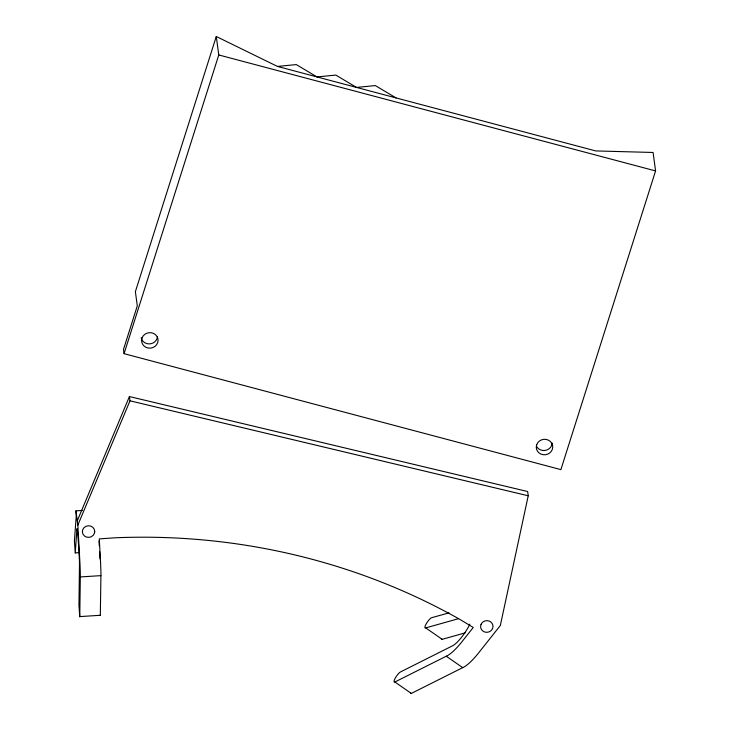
<?xml version="1.0" encoding="UTF-8"?>
<svg xmlns="http://www.w3.org/2000/svg" width="730" height="730" viewBox="0 0 730 730"><rect width="100%" height="100%" fill="white"/><g stroke="black" fill="none" stroke-linecap="round" stroke-linejoin="round"><path stroke-width="1.09" d="M75.938 510.881L76.23 516.174L74.424 540.903L75.236 553.066L76.924 529.14A18.588 0.484 86.3 0 1 78.365 542.317A18.588 0.484 86.3 0 1 79.47 564.993L78.94 605.261L79.762 616.813L80.318 576.946A30.979 0.803 86.3 0 0 79.497 555.147L77.854 525.08L75.938 510.881L82.444 510.425M100.311 615.271L100.922 575.632A30.979 0.803 86.3 0 0 100.101 553.824L99.289 538.895L114.893 537.8A624.031 585.268 -7.7 0 1 460.238 619.606L473.259 627.462L463.769 639.416A30.979 7.51 -55.2 0 1 446.258 656.215L394.875 682.002L411.337 693.427L462.71 667.64A30.979 7.51 -55.2 0 0 480.23 650.841L500.324 625.528L528.228 495.789L527.653 491.536L129.42 396.554L77.28 520.818M157.488 336.484L157.078 338.474A8.258 7.747 -7.7 0 1 148.747 343.894A8.258 7.747 -7.7 0 1 141.164 337.826M552.172 443.119L551.761 445.118A8.258 7.747 -7.7 0 1 544.516 450.51A8.258 7.747 -7.7 0 1 536.55 446.368M216.272 36.5L135.379 291.671L137.295 305.87L123.498 349.405L124.073 353.667L560.886 469.627L655.577 170.929L653.085 152.47L595.716 150.928L277.482 66.439L216.272 36.5L218.772 54.96L124.073 353.667M77.854 525.08L129.995 400.816L129.42 396.554M448.968 612.853L431.503 617.753A6.196 1.506 -55.2 0 0 426.238 623.776A6.196 1.506 -55.2 0 0 425.718 627.9L442.179 639.325L465.101 632.892M425.718 627.9L458.467 618.702M277.482 66.439L296.28 64.587L317.002 76.933L335.8 75.081L356.523 87.427L375.329 85.574L396.043 97.92M75.272 552.856L79.606 552.583M80.318 576.946L100.922 575.632M79.789 616.604L100.393 615.28M129.995 400.816L528.228 495.789M218.772 54.96L655.577 170.929M446.258 656.215L462.71 667.64M442.179 639.325A6.196 1.506 -55.2 0 1 441.376 639.124M411.337 693.427A6.196 1.506 -55.2 0 1 410.497 692.615M394.875 682.002A6.196 1.506 -55.2 0 1 395.395 677.878A6.196 1.506 -55.2 0 1 400.66 671.856L452.034 646.068A18.588 4.508 -55.2 0 0 469.846 624.159M98.97 540.994A18.588 0.484 86.3 0 1 99.289 545.794M99.645 551.752A18.588 0.484 86.3 0 1 99.983 558.897M94.727 531.641L94.471 533.146A6.196 5.813 -7.7 0 1 84.434 535.984A6.196 5.813 -7.7 0 1 86.094 526.266A6.196 5.813 -7.7 0 1 94.727 531.641M141.994 338.072L141.593 340.07A8.258 7.747 -7.7 0 0 148.254 348.046A8.258 7.747 -7.7 0 0 157.653 342.735L158.063 340.746A8.258 7.747 -7.7 0 0 151.393 332.77A8.258 7.747 -7.7 0 0 141.994 338.072M536.687 444.716L536.276 446.705A8.258 7.747 -7.7 0 0 542.938 454.68A8.258 7.747 -7.7 0 0 552.336 449.379L552.747 447.38A8.258 7.747 -7.7 0 0 546.077 439.405A8.258 7.747 -7.7 0 0 536.687 444.716M481.061 624.396L480.65 625.875A6.196 5.813 -7.7 0 0 485.496 632.198A6.196 5.813 -7.7 0 0 492.714 628.101A6.196 5.813 -7.7 0 0 489.118 621.066L487.558 620.71A6.196 5.813 -7.7 0 0 481.855 623.064L481.061 624.396"/></g></svg>
